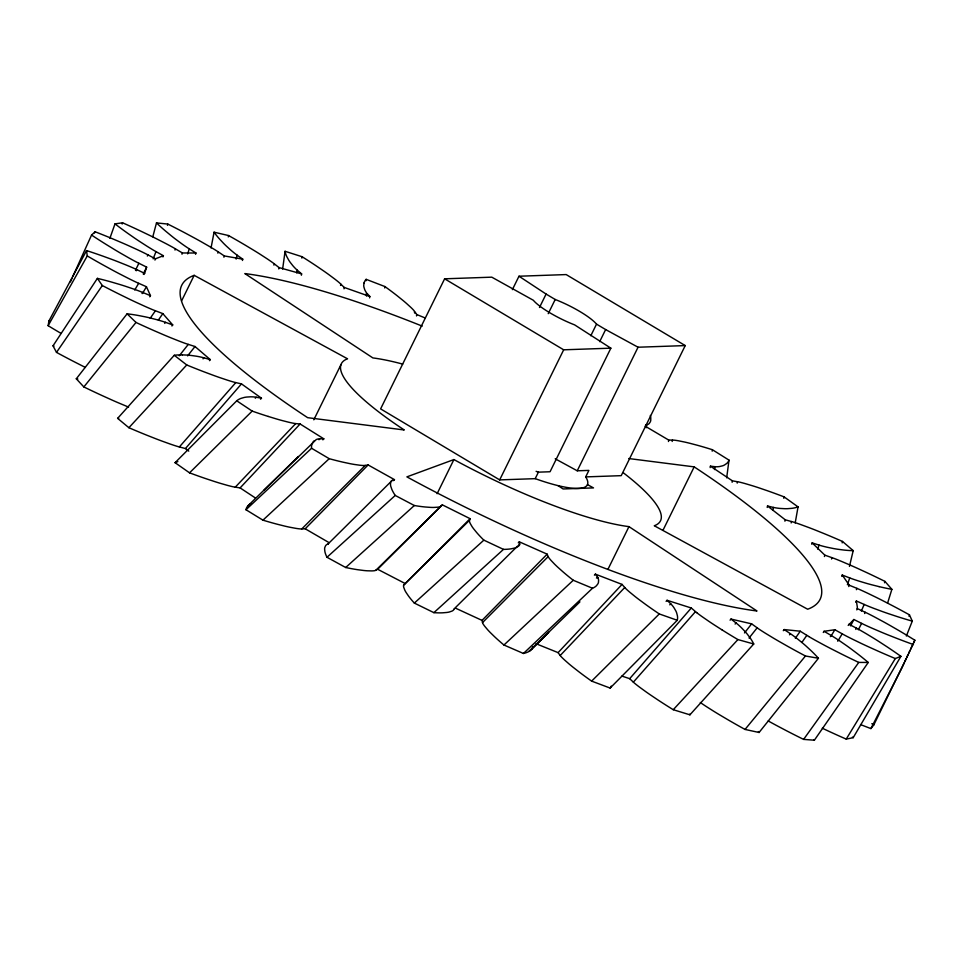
<?xml version="1.0" encoding="UTF-8"?>
<svg xmlns="http://www.w3.org/2000/svg" width="963" height="963" viewBox="0 0 963 963"><rect width="100%" height="100%" fill="white"/><g stroke="black" fill="none" stroke-linecap="round" stroke-linejoin="round"><path stroke-width="1.44" d="M856.805 609.892L857.359 607.244L856.36 600.972L866.279 605.366A51.015 10.605 26.2 0 0 870.191 606.955L872.514 607.87A104.798 21.788 26.2 0 0 874.428 608.604L882.565 611.613A139.045 28.914 26.2 0 0 888.536 613.696L897.071 616.525A180.647 37.557 26.2 0 0 912.286 621.123L906.364 636.013M61.018 333.367A180.647 37.557 26.2 0 1 48.15 325.687L48.908 321.028L86.538 250.585A180.647 37.557 26.2 0 1 102.728 256.074L111.684 259.336A139.045 28.914 26.2 0 1 117.919 261.719L126.346 265.09A104.798 21.788 26.2 0 1 128.308 265.908L130.691 266.907A51.015 10.605 26.2 0 1 134.676 268.641L144.631 273.323L144.029 274.479M517.649 546.033L453.886 609.134M384.731 287.961L384.875 286.541L366.169 279.342L366.012 280.763M712.187 451.178L712.367 449.709A180.647 37.557 26.2 0 0 697.332 445.255L689.773 443.269A139.045 28.914 26.2 0 0 684.874 442.101L678.795 440.861A104.798 21.788 26.2 0 0 677.471 440.621L675.918 440.38A51.015 10.605 26.2 0 0 673.522 440.091L668.707 440.067L645.126 426.14M712.367 449.709L729.003 460.121L726.68 477.817M282.641 269.014L285.072 251.295L302.069 256.712A180.647 37.557 26.2 0 1 316.743 266.233L324.086 271.253A139.045 28.914 26.2 0 1 328.828 274.624L334.691 278.993A104.798 21.788 26.2 0 1 335.967 279.992L337.447 281.16A51.015 10.605 26.2 0 1 339.722 283.074L344.236 287.443L369.828 296.484L369.611 297.868M301.876 258.096L302.069 256.712M414.692 313.131L414.222 310.893A51.015 10.605 26.2 0 0 412.718 309.243L411.683 308.196A104.798 21.788 26.2 0 0 410.768 307.317L406.422 303.369A139.045 28.914 26.2 0 0 402.775 300.275L396.961 295.593A180.647 37.557 26.2 0 0 384.887 286.541M328.251 544.047L327.239 544.336A51.015 10.605 26.2 0 0 326.325 544.902L325.903 545.323A104.798 21.788 26.2 0 0 325.602 545.684L324.796 547.526A139.045 28.914 26.2 0 0 324.615 549.115L324.916 551.715A180.647 37.557 26.2 0 0 326.987 557.276L345.693 567.508A180.647 37.557 26.2 0 0 357.791 569.723L363.629 570.481A139.045 28.914 26.2 0 0 367.288 570.794L371.658 570.903A104.798 21.788 26.2 0 0 372.561 570.878L373.608 570.806A51.015 10.605 26.2 0 0 375.125 570.565L377.64 569.265L442.33 504.853L470.1 518.684L469.39 520.887M646.233 427.741L646.655 424.839L647.365 424.659A51.015 10.605 26.2 0 0 648.412 424.153L648.906 423.792A104.798 21.788 26.2 0 0 649.267 423.455L650.362 421.758A139.045 28.914 26.2 0 0 650.759 420.265L650.783 417.81A180.647 37.557 26.2 0 0 650.338 415.45M144.631 273.323L146.641 267.124L136.758 262.201A51.015 10.605 26.2 0 1 132.87 260.13L130.583 258.878A104.798 21.788 26.2 0 1 128.693 257.819L120.664 253.221A139.045 28.914 26.2 0 1 114.79 249.742L106.424 244.614A180.647 37.557 26.2 0 1 91.557 235.068M416.522 315.924L416.726 314.528L414.884 311.723M366.53 296.062L366.313 292.463A51.015 10.605 26.2 0 1 365.41 291.043L364.989 290.236A104.798 21.788 26.2 0 1 364.7 289.598L363.906 287.01A139.045 28.914 26.2 0 1 363.737 285.253L364.062 282.941M672.174 441.463L672.463 440.031M668.478 441.511L668.707 440.067M783.798 498.304L784.038 496.848A180.647 37.557 26.2 0 0 767.198 490.673L758.531 487.711A139.045 28.914 26.2 0 0 752.813 485.87L745.531 483.703A104.798 21.788 26.2 0 0 743.918 483.245L742.004 482.74A51.015 10.605 26.2 0 0 738.97 481.994L732.398 480.838L710.417 466.176L710.164 467.609M340.565 285.421L340.794 284.049M343.996 288.816L344.236 287.443M714.51 469.571L715.015 466.694L716.147 466.766A51.015 10.605 26.2 0 0 718.001 466.718L719 466.622A104.798 21.788 26.2 0 0 719.77 466.501L722.707 465.779A139.045 28.914 26.2 0 0 724.489 464.997L726.584 463.564A180.647 37.557 26.2 0 0 729.015 460.121M784.038 496.848L798.05 506.887L795.197 522.945M228.303 236.898L228.556 235.55L214.075 232.191L211.041 247.96M737.201 483.125L737.477 481.693M296.748 272.902L297.266 270.194L296.195 269.219A51.015 10.605 26.2 0 1 294.473 267.497L293.546 266.498A104.798 21.788 26.2 0 1 292.836 265.68L290.2 262.333A139.045 28.914 26.2 0 1 288.635 259.974L286.866 256.736A180.647 37.557 26.2 0 1 285.06 251.295M732.121 482.27L732.398 480.838M301.371 275.237L301.636 273.889L297.266 270.194M273.913 265.114L274.202 263.766L272.842 262.755A51.015 10.605 26.2 0 0 269.809 260.624L267.967 259.36A104.798 21.788 26.2 0 0 266.378 258.313L259.276 253.714A139.045 28.914 26.2 0 0 253.666 250.236L245.168 245.108A180.647 37.557 26.2 0 0 228.556 235.55M278.776 268.942L279.065 267.606L274.202 263.766M857.383 608.604L867.35 613.287A51.015 10.605 26.2 0 1 871.31 615.285L873.682 616.513A104.798 21.788 26.2 0 1 875.632 617.548L883.974 622.062A139.045 28.914 26.2 0 1 890.125 625.505L898.961 630.609A180.647 37.557 26.2 0 1 914.85 640.214L901.801 668.117L870.901 728.582A180.647 37.557 26.2 0 1 860.549 724.573M767.21 507.429L767.523 506.008L773.373 507.417L772.747 510.246M842.156 542.867L842.469 541.435A180.647 37.557 26.2 0 0 824.617 533.827L815.252 530.035A139.045 28.914 26.2 0 0 808.968 527.604L800.843 524.606A104.798 21.788 26.2 0 0 799.001 523.956L796.822 523.198A51.015 10.605 26.2 0 0 793.295 522.042L785.266 519.815L767.523 506.008M842.469 541.435L853.206 550.631L849.45 566.4M791.165 522.921L791.502 521.513M236.14 259.083L237.091 255.159L235.658 254.076A51.015 10.605 26.2 0 1 233.19 252.113L231.806 250.97A104.798 21.788 26.2 0 1 230.711 250.031L226.353 246.071A139.045 28.914 26.2 0 1 223.452 243.218L219.696 239.197A180.647 37.557 26.2 0 1 214.063 232.191M784.917 521.212L785.266 519.815M242.435 260.479L242.76 259.167L237.091 255.159M167.454 225.366L167.779 224.066L156.488 222.91L152.804 236.79M217.855 253.137L218.204 251.837L216.446 250.705A51.015 10.605 26.2 0 0 212.992 248.574L210.849 247.298A104.798 21.788 26.2 0 0 209.043 246.227L201.014 241.629A139.045 28.914 26.2 0 0 194.815 238.198L185.534 233.202A180.647 37.557 26.2 0 0 167.779 224.066M223.922 257.217L224.271 255.929L218.204 251.837M811.773 544.251L812.158 542.867L818.983 545.082L817.84 549.259M884.54 582.771L884.937 581.387A180.647 37.557 26.2 0 0 866.905 572.696L857.263 568.254A139.045 28.914 26.2 0 0 850.726 565.341L842.119 561.658A104.798 21.788 26.2 0 0 840.145 560.839L837.798 559.876A51.015 10.605 26.2 0 0 833.946 558.371L824.834 555.157L812.158 542.867M831.526 559.009L831.936 557.625M824.412 556.53L824.834 555.157M187.701 253.895L189.254 248.863L187.508 247.732A51.015 10.605 26.2 0 1 184.415 245.637L182.645 244.397A104.798 21.788 26.2 0 1 181.213 243.362L175.338 238.993A139.045 28.914 26.2 0 1 171.245 235.766L165.66 231.156A180.647 37.557 26.2 0 1 156.475 222.898M884.937 581.387L891.882 589.32L887.537 603.283M195.549 254.28L195.946 253.016L189.254 248.863M122.157 224.03L122.578 222.79A180.647 37.557 26.2 0 1 140.646 231.072L150.276 235.694A139.045 28.914 26.2 0 1 156.788 238.92L165.347 243.314A104.798 21.788 26.2 0 1 167.297 244.337L169.632 245.589A51.015 10.605 26.2 0 1 173.448 247.684L182.416 252.968L195.946 253.016M175.001 250.067L175.422 248.815M181.983 254.22L182.416 252.968M841.77 576.38L842.24 575.031L849.727 577.944L847.392 584.746M109.878 238.33L114.994 223.873L122.578 222.79M453.838 609.459L453.681 609.796A51.015 10.605 26.2 0 1 452.971 610.518L452.429 610.867A104.798 21.788 26.2 0 1 451.924 611.12L449.288 612.011A139.045 28.914 26.2 0 1 446.88 612.456L442.836 612.805A180.647 37.557 26.2 0 1 433.904 612.661L414.343 603.079A180.647 37.557 26.2 0 1 408.468 595.977L406.097 592.486A139.045 28.914 26.2 0 1 404.857 590.259L403.798 587.55A104.798 21.788 26.2 0 1 403.653 586.973L403.557 586.419A51.015 10.605 26.2 0 1 403.605 585.311L470.1 518.684M856.396 589.693L856.901 588.357L849.258 585.215L842.24 575.031M848.752 586.551L849.258 585.215M908.94 616.176L909.445 614.839A180.647 37.557 26.2 0 0 892.075 605.474L882.614 600.587A139.045 28.914 26.2 0 0 876.125 597.325L867.446 593.124A104.798 21.788 26.2 0 0 865.436 592.185L863.017 591.065A51.015 10.605 26.2 0 0 859.02 589.26L856.901 588.357M153.165 258.854L155.994 251.62L154.14 250.561A51.015 10.605 26.2 0 1 150.457 248.346L148.374 247.07A104.798 21.788 26.2 0 1 146.665 245.998L139.551 241.412A139.045 28.914 26.2 0 1 134.447 237.981L127.309 232.998A180.647 37.557 26.2 0 1 114.994 223.873M162.916 256.928L163.397 255.713L155.994 251.62M864.16 604.451L861.367 611.048M855.806 602.284L856.36 600.972M147.351 256.038L147.869 254.834L145.762 253.751A51.015 10.605 26.2 0 0 141.766 251.788L139.358 250.645A104.798 21.788 26.2 0 0 137.348 249.694L128.645 245.721A139.045 28.914 26.2 0 0 122.12 242.857L112.611 238.812A180.647 37.557 26.2 0 0 95.072 231.758L91.557 235.068L72.971 276.152M154.935 260.058L155.886 258.626L163.397 255.713M70.455 281.882L70.949 280.739M71.455 279.595L71.96 278.439M94.555 232.95L95.072 231.77M864.63 613.539L865.207 612.251M914.85 640.214L913.634 642.803M913.02 644.103L910.541 649.363M906.773 657.332L908.037 654.671M908.663 653.347L909.927 650.687M904.257 662.652L873.778 724.958L870.901 728.582M904.883 661.316L906.147 658.668M135.494 270.23L138.865 263.284M143.258 274.082L146.641 267.124M181.586 300.901L194.177 275.334L347.547 358.802A177.854 36.979 26.2 0 0 404.279 429.98L307.654 417.677A355.708 73.958 26.2 0 1 194.177 275.334M313.818 419.82L340.962 364.652M536.102 471.328A96.336 20.03 26.2 0 0 538.413 472.159L550.054 471.75L610.855 348.173L574.646 324.892A37.051 7.704 26.2 0 1 533.333 300.263L491.792 277.163L444.617 278.813L380.614 408.89L499.677 479.899L535.211 478.659A96.336 20.03 26.2 0 0 585.697 476.902L621.231 475.662L685.235 345.585L566.172 274.575L518.985 276.225L512.376 289.646M437.106 493.718L453.91 459.568A177.854 36.979 26.2 0 0 628.959 526.629L757.002 610.987A355.708 73.958 26.2 0 1 406.892 476.866L453.91 459.568M539.485 307.498L546.093 294.064L518.985 276.225M548.236 313.661L555.206 299.493L546.093 294.064M499.677 479.899L563.68 349.81L610.855 348.173M590.825 335.726L596.518 324.134A37.051 7.704 26.2 0 0 555.206 299.493M599.684 341.66L605.631 329.563L596.518 324.134M535.211 478.659L538.413 472.159M555.206 458.797L577.246 470.799L638.06 347.222L685.235 345.585M585.697 476.902L588.899 470.401L577.246 470.799M607.954 569.314L628.959 526.629M662.977 530.288L694.179 466.874L628.767 458.544M913.454 644.572A180.647 37.557 26.2 0 1 896.481 638.252L887.188 634.581A139.045 28.914 26.2 0 1 880.784 631.945L872.165 628.249A104.798 21.788 26.2 0 1 870.167 627.37L867.759 626.287A51.015 10.605 26.2 0 1 863.751 624.421L853.868 619.498L850.618 625.854M861.608 623.386L858.358 629.754M136.216 270.772L136.818 269.616M48.15 325.687L87.26 255.941L86.538 250.585M848.186 625.444L853.868 619.498M855.818 629.441L856.492 628.189L858.539 629.308A51.015 10.605 26.2 0 1 862.294 631.427L864.485 632.703A104.798 21.788 26.2 0 1 866.303 633.762L873.91 638.385A139.045 28.914 26.2 0 1 879.436 641.864L887.236 646.943A180.647 37.557 26.2 0 1 900.911 656.345L853.206 737.67L846.224 739.103A180.647 37.557 26.2 0 1 828.192 730.977L822.294 728.221M142.524 293.426L146.436 286.733L136.517 282.34A51.015 10.605 26.2 0 1 132.509 280.426L130.101 279.258A104.798 21.788 26.2 0 1 128.115 278.259L119.556 273.877A139.045 28.914 26.2 0 1 113.189 270.507L103.992 265.475A180.647 37.557 26.2 0 1 87.26 255.941M134.736 289.995L138.66 283.327M900.899 656.333L895.313 658.548L846.224 739.103M895.325 658.548A180.647 37.557 26.2 0 1 877.413 650.832L867.783 646.474A139.045 28.914 26.2 0 1 861.223 643.416L852.556 639.203A104.798 21.788 26.2 0 1 850.558 638.216L848.174 637.012A51.015 10.605 26.2 0 1 844.25 634.966L834.861 629.742L831.189 635.857M842.192 633.859L837.75 641.214M149.783 296.809L150.481 295.701L146.436 286.733M142.103 293.583L142.789 292.475L150.481 295.701M823.293 632.498L824.051 631.295L834.861 629.742M830.383 636.639L831.141 635.448L833.019 636.591A51.015 10.605 26.2 0 1 836.365 638.71L838.304 639.986A104.798 21.788 26.2 0 1 839.88 641.033L846.417 645.547A139.045 28.914 26.2 0 1 851.039 648.893L857.443 653.721A180.647 37.557 26.2 0 1 868.253 662.46L814.373 740.21L803.611 739.391A180.647 37.557 26.2 0 1 785.76 730.363L776.395 725.416A139.045 28.914 26.2 0 1 770.123 721.997L768.221 720.95M85.406 367.433A139.045 28.914 26.2 0 1 83.54 366.506L74.031 361.667A180.647 37.557 26.2 0 1 56.504 352.386L53.025 345.825L97.383 278.379A180.647 37.557 26.2 0 1 111.467 282.039L119.448 284.386A139.045 28.914 26.2 0 1 125.094 286.155L132.858 288.768A104.798 21.788 26.2 0 1 134.688 289.418L136.927 290.212A51.015 10.605 26.2 0 1 140.718 291.645L142.789 292.475M455.8 608.291L482.03 620.389L482.692 623.169A51.015 10.605 26.2 0 0 483.546 624.638L484.16 625.517A104.798 21.788 26.2 0 0 484.726 626.275L487.627 629.718A139.045 28.914 26.2 0 0 490.215 632.474L494.537 636.687A180.647 37.557 26.2 0 0 503.95 645.017L523.439 653.468A180.647 37.557 26.2 0 0 528.783 651.554L530.866 650.109A139.045 28.914 26.2 0 0 531.901 648.942L532.695 647.1A104.798 21.788 26.2 0 0 532.78 646.618M56.504 352.386L102.307 285.529L97.383 278.379M158.377 320.065L162.807 313.613L153.322 309.966A51.015 10.605 26.2 0 1 149.361 308.292L146.966 307.257A104.798 21.788 26.2 0 1 144.968 306.366L136.277 302.406A139.045 28.914 26.2 0 1 129.716 299.3L120.11 294.606A180.647 37.557 26.2 0 1 102.307 285.529M155.392 310.796L150.204 318.284M795.342 638.288L800.253 631.21L808.691 636.495M801.878 642.429L806.813 635.363M868.253 662.448L858.755 662.424L803.611 739.391M171.932 325.988L172.714 324.916L162.807 313.613M164.733 323.412L165.516 322.34L172.714 324.916M783.304 630.705L784.147 629.561L800.253 631.21M789.516 634.822L790.358 633.666L791.959 634.773A51.015 10.605 26.2 0 1 794.752 636.82L796.341 638.024A104.798 21.788 26.2 0 1 797.605 639.011L802.757 643.2A139.045 28.914 26.2 0 1 806.284 646.257L810.978 650.591A180.647 37.557 26.2 0 1 818.43 658.271L759.073 732.482L745.037 729.436A180.647 37.557 26.2 0 1 728.209 719.915L719.554 714.799A139.045 28.914 26.2 0 1 713.836 711.32L706.565 706.71A104.798 21.788 26.2 0 1 704.952 705.65L703.05 704.386A51.015 10.605 26.2 0 1 700.318 702.509M209.44 360.668L210.295 359.632L194.995 346.511L186.497 343.803A51.015 10.605 26.2 0 1 182.657 342.431L180.382 341.564A104.798 21.788 26.2 0 1 178.468 340.83L170.042 337.471A139.045 28.914 26.2 0 1 163.602 334.775L154.044 330.646A180.647 37.557 26.2 0 1 135.988 322.449L83.841 386.933L76.294 378.784L127.104 313.83A180.647 37.557 26.2 0 1 138.419 315.503L145.052 316.803A139.045 28.914 26.2 0 1 149.843 317.886L156.572 319.62A104.798 21.788 26.2 0 1 158.197 320.065L160.183 320.643A51.015 10.605 26.2 0 1 163.602 321.702L165.516 322.34M744.507 632.944L751.634 623.855L758.748 628.947A51.015 10.605 26.2 0 0 761.962 631.066L763.972 632.342A104.798 21.788 26.2 0 0 765.669 633.401L773.289 638.024A139.045 28.914 26.2 0 0 779.223 641.502L788.167 646.594A180.647 37.557 26.2 0 0 805.453 655.996L818.418 658.271M194.995 346.511L187.629 355.865M749.045 638.06L757.135 627.84M188.279 344.405L179.25 355.78M730.086 620.172L730.989 619.065L751.634 623.855M805.453 655.996L745.037 729.436M735.118 624.048L736.033 622.941L737.297 623.964A51.015 10.605 26.2 0 1 739.403 625.83L740.559 626.901A104.798 21.788 26.2 0 1 741.474 627.792L744.989 631.463A139.045 28.914 26.2 0 1 747.24 634.087L750.021 637.735M203.061 358.85L203.915 357.815L210.295 359.632M182.32 354.878A180.647 37.557 26.2 0 0 174.279 355.275L117.63 418.351L128.898 427.716A180.647 37.557 26.2 0 0 146.641 435.132L155.934 438.803A139.045 28.914 26.2 0 0 162.145 441.15L170.174 444.039A104.798 21.788 26.2 0 0 171.98 444.653L174.134 445.375A51.015 10.605 26.2 0 0 177.589 446.459L185.426 448.541L241.484 383.888L261.467 398.201L260.54 399.212M179.347 446.964L235.791 382.6L241.484 383.888M696.755 612.673L691.302 608.002L629.682 678.674L621.905 676.086M695.479 611.637L633.353 682.153L634.485 683.152A51.015 10.605 26.2 0 0 636.88 685.09L638.409 686.282A104.798 21.788 26.2 0 0 639.733 687.281L645.812 691.699A139.045 28.914 26.2 0 0 650.699 695.093L658.235 700.149A180.647 37.557 26.2 0 0 673.257 709.707L689.917 714.823L753.74 643.994A180.647 37.557 26.2 0 0 750.008 637.735M250.922 503.637A139.045 28.914 26.2 0 0 249.586 504.407L247.804 505.996A180.647 37.557 26.2 0 0 245.962 509.74L262.947 520.164A180.647 37.557 26.2 0 0 277.645 524.329L285 526.171A139.045 28.914 26.2 0 0 289.755 527.218L295.629 528.314A104.798 21.788 26.2 0 0 296.905 528.518L298.386 528.723A51.015 10.605 26.2 0 0 300.673 528.94L305.199 528.783L329.153 542.687M666.119 601.369L667.07 600.298L691.302 608.002M669.754 604.824L670.717 603.765L667.07 600.298M128.898 427.716L186.738 364.965L174.291 355.287M255.279 398.249L256.206 397.238L261.467 398.201M753.74 643.994L737.911 639.576L673.257 709.707M256.206 397.238L254.966 397.057A51.015 10.605 26.2 0 0 252.655 396.864L251.427 396.828A104.798 21.788 26.2 0 0 250.464 396.816L246.66 397.057A139.045 28.914 26.2 0 0 244.205 397.454L241.099 398.345A180.647 37.557 26.2 0 0 236.742 400.801L175.073 462.697L189.542 472.833A180.647 37.557 26.2 0 0 206.154 478.755L214.677 481.572A139.045 28.914 26.2 0 0 220.286 483.318L227.4 485.364A104.798 21.788 26.2 0 0 228.989 485.773L230.843 486.255A51.015 10.605 26.2 0 0 233.78 486.917L240.112 487.904L300.107 423.985L323.833 438.839L322.858 439.838M375.775 570.349L442.33 504.853M536.006 643.717L558.095 652.625L622.062 584.409L625.589 588.429A51.015 10.605 26.2 0 0 627.503 590.223L628.755 591.33A104.798 21.788 26.2 0 0 629.862 592.269L634.99 596.458A139.045 28.914 26.2 0 0 639.215 599.708L645.824 604.583A180.647 37.557 26.2 0 0 659.282 613.937L677.254 620.28A180.647 37.557 26.2 0 0 677.398 615.73L676.676 612.937A139.045 28.914 26.2 0 0 675.809 610.879L674.076 607.894A104.798 21.788 26.2 0 0 673.582 607.159L672.908 606.257A51.015 10.605 26.2 0 0 671.584 604.668L670.838 603.873M235.237 487.194L295.701 423.588L300.107 423.985M677.254 620.28L610.133 688.064L591.631 681.118A180.647 37.557 26.2 0 1 579.112 671.957L573.045 667.215A139.045 28.914 26.2 0 1 569.205 664.073L564.619 660.04A104.798 21.788 26.2 0 1 563.656 659.137L562.548 658.078A51.015 10.605 26.2 0 1 560.911 656.381L560.189 655.526L624.722 587.526M594.4 575.176L595.387 574.141L622.062 584.409M596.458 578.065L597.469 577.042L595.387 574.141M318.97 439.754L319.945 438.767L323.833 438.839M305.199 528.783L368.119 464.948L394.469 479.634L393.47 480.633M482.03 620.389L547.165 554.158L519.298 541.82L518.287 542.843M301.744 528.976L365.206 465.442L368.119 464.948M482.475 622.628L548.176 556.614L547.165 554.158M327.889 544.119L392.134 480.453L394.469 479.634M531.901 648.942L548.633 632.27L529.084 651.397L579.931 601.863M591.631 681.118L659.294 613.937M189.542 472.833L252.174 411.093A180.647 37.557 26.2 0 0 268.208 416.437M298.337 456.474L247.997 505.78M319.945 438.767L319.018 438.827A51.015 10.605 26.2 0 0 317.561 439.104L316.803 439.333A104.798 21.788 26.2 0 0 316.237 439.561L263.922 490.251M518.672 545.022L519.695 544.011L519.298 541.82M403.798 584.854L469.426 520.357M523.439 653.468L592.51 588.249A180.647 37.557 26.2 0 0 596.542 585.624L597.903 583.819A139.045 28.914 26.2 0 0 598.456 582.398L598.589 580.244A104.798 21.788 26.2 0 0 598.517 579.702L598.372 579.016A51.015 10.605 26.2 0 0 597.891 577.776M245.974 509.74L311.579 448.276A180.647 37.557 26.2 0 1 312.06 443.883L313.107 441.921A139.045 28.914 26.2 0 1 314.203 440.777M503.95 645.017L573.262 580.268L592.51 588.249M262.947 520.164L329.238 458.689A180.647 37.557 26.2 0 0 343.105 462.192L349.978 463.66A139.045 28.914 26.2 0 0 354.372 464.455L359.741 465.213A104.798 21.788 26.2 0 0 360.896 465.334L362.232 465.442A51.015 10.605 26.2 0 0 364.267 465.502L365.206 465.442M433.892 612.649L503.48 549.379A180.647 37.557 26.2 0 0 511.209 548.802L514.591 548.079A139.045 28.914 26.2 0 0 516.529 547.381L518.539 546.153A104.798 21.788 26.2 0 0 518.901 545.816L519.274 545.383A51.015 10.605 26.2 0 0 519.659 544.54L519.695 544.011M326.987 557.276L395.239 495.451L414.343 505.515A180.647 37.557 26.2 0 0 425.393 507.007L430.642 507.393A139.045 28.914 26.2 0 0 433.88 507.441L437.659 507.2A104.798 21.788 26.2 0 0 438.442 507.092L439.309 506.923A51.015 10.605 26.2 0 0 440.548 506.526L441.054 506.225M414.343 603.079L483.859 540.147L503.48 549.379M345.693 567.508L414.343 505.515M392.134 480.453L391.736 480.693A51.015 10.605 26.2 0 0 391.026 481.476L390.822 481.897A104.798 21.788 26.2 0 0 390.641 482.427L390.484 484.582A139.045 28.914 26.2 0 0 390.797 486.399L391.821 489.324A180.647 37.557 26.2 0 0 395.239 495.451M646.703 424.839L645.667 424.96M182.308 354.878L187.291 355.094A139.045 28.914 26.2 0 1 190.999 355.443L196.392 356.202A104.798 21.788 26.2 0 1 197.728 356.442L199.365 356.755A51.015 10.605 26.2 0 1 202.254 357.393L203.915 357.815M715.015 466.694L710.417 466.176M295.617 423.576L294.365 423.395A51.015 10.605 26.2 0 1 291.645 422.877L289.911 422.504A104.798 21.788 26.2 0 1 288.431 422.155L281.702 420.434A139.045 28.914 26.2 0 1 276.369 418.929L268.208 416.437M224.271 255.929L242.76 259.167M773.373 507.417L774.866 507.718A51.015 10.605 26.2 0 0 777.442 508.127L778.886 508.308A104.798 21.788 26.2 0 0 780.042 508.428L784.664 508.693A139.045 28.914 26.2 0 0 787.77 508.669L791.839 508.332A180.647 37.557 26.2 0 0 798.062 506.887M879.123 586.636L871.756 584.794A139.045 28.914 26.2 0 1 866.519 583.361L859.225 581.183A104.798 21.788 26.2 0 1 857.479 580.629L855.361 579.931A51.015 10.605 26.2 0 1 851.737 578.679L849.727 577.944M235.791 382.6L234.129 382.179A51.015 10.605 26.2 0 1 230.831 381.228L228.785 380.59A104.798 21.788 26.2 0 1 227.039 380.036L219.287 377.436A139.045 28.914 26.2 0 1 213.256 375.281L204.192 371.899A180.647 37.557 26.2 0 1 186.738 364.965M279.065 267.606L301.636 273.889M818.983 545.082L820.777 545.612A51.015 10.605 26.2 0 0 823.955 546.466L825.785 546.912A104.798 21.788 26.2 0 0 827.265 547.261L833.356 548.513A139.045 28.914 26.2 0 0 837.629 549.235L843.492 550.005A180.647 37.557 26.2 0 0 853.218 550.643M416.726 314.528L425.249 317.995M405.062 583.47L377.64 569.265M848.86 624.205L856.492 628.189M147.869 254.834L155.44 258.854M605.631 329.563L638.06 347.222M587.454 484.606L593.509 487.904L563.114 488.963L558.059 485.629M329.238 458.689L311.579 448.276M824.051 631.295L831.141 635.448M444.617 278.813L563.68 349.81M722.178 629.983L714.209 624.879A139.045 28.914 26.2 0 1 709.009 621.436L702.484 616.922A104.798 21.788 26.2 0 1 701.04 615.899L699.367 614.671A51.015 10.605 26.2 0 1 696.743 612.673M255.472 498.027L240.112 487.904M252.174 411.093L236.754 400.813M784.147 629.561L790.358 633.666M730.989 619.065L736.033 622.941M188.76 451.129L185.426 448.541M135.988 322.436L127.104 313.83M629.682 678.674L633.353 682.153M366.951 293.282L369.828 296.484M558.095 652.625L560.189 655.526M597.469 577.042L597.879 577.764M548.2 556.662L548.609 557.348A51.015 10.605 26.2 0 0 549.704 558.853L550.499 559.804A104.798 21.788 26.2 0 0 551.209 560.61L554.712 564.282A139.045 28.914 26.2 0 0 557.758 567.183L562.705 571.601A180.647 37.557 26.2 0 0 573.262 580.268M909.445 614.839L912.286 621.123M623.35 472.821A177.854 36.979 26.2 0 1 654.286 525.75L807.668 609.23A355.708 73.958 26.2 0 0 694.179 466.874M402.703 364.098A177.854 36.979 26.2 0 0 372.874 357.923L244.831 273.564A355.708 73.958 26.2 0 1 422.227 326.12M364.062 282.941A180.647 37.557 26.2 0 1 366.157 279.33M483.847 540.147A180.647 37.557 26.2 0 1 476.709 532.575L473.64 528.819A139.045 28.914 26.2 0 1 471.918 526.4L470.209 523.415A104.798 21.788 26.2 0 1 469.92 522.777L469.631 522.03A51.015 10.605 26.2 0 1 469.378 520.887M737.911 639.576A180.647 37.557 26.2 0 1 722.178 629.983M858.755 662.424A180.647 37.557 26.2 0 1 840.735 653.648L831.225 648.821A139.045 28.914 26.2 0 1 824.834 645.475L816.492 640.949A104.798 21.788 26.2 0 1 814.602 639.901L812.351 638.625A51.015 10.605 26.2 0 1 808.691 636.495M891.894 589.32A180.647 37.557 26.2 0 1 879.111 586.636M871.816 723.695A180.647 37.557 26.2 0 1 873.778 724.958M852.411 737.068A180.647 37.557 26.2 0 1 853.218 737.67M813.783 739.668A180.647 37.557 26.2 0 1 814.373 740.222M758.375 731.555A180.647 37.557 26.2 0 1 759.085 732.482M689.725 714.113A180.647 37.557 26.2 0 1 689.929 714.823M611.192 686.113A180.647 37.557 26.2 0 1 610.145 688.076M175.073 462.697A180.647 37.557 26.2 0 1 177.854 461.638M117.618 418.351A180.647 37.557 26.2 0 1 118.75 418.339M83.841 386.933A180.647 37.557 26.2 0 0 101.909 395.48L111.539 399.838A139.045 28.914 26.2 0 0 118.052 402.69L126.61 406.278A104.798 21.788 26.2 0 0 128.573 407.072M76.294 378.772A180.647 37.557 26.2 0 1 77.847 379.037M53.025 345.813A180.647 37.557 26.2 0 1 53.976 346.078M48.908 321.016A180.647 37.557 26.2 0 1 49.992 321.401"/></g></svg>
